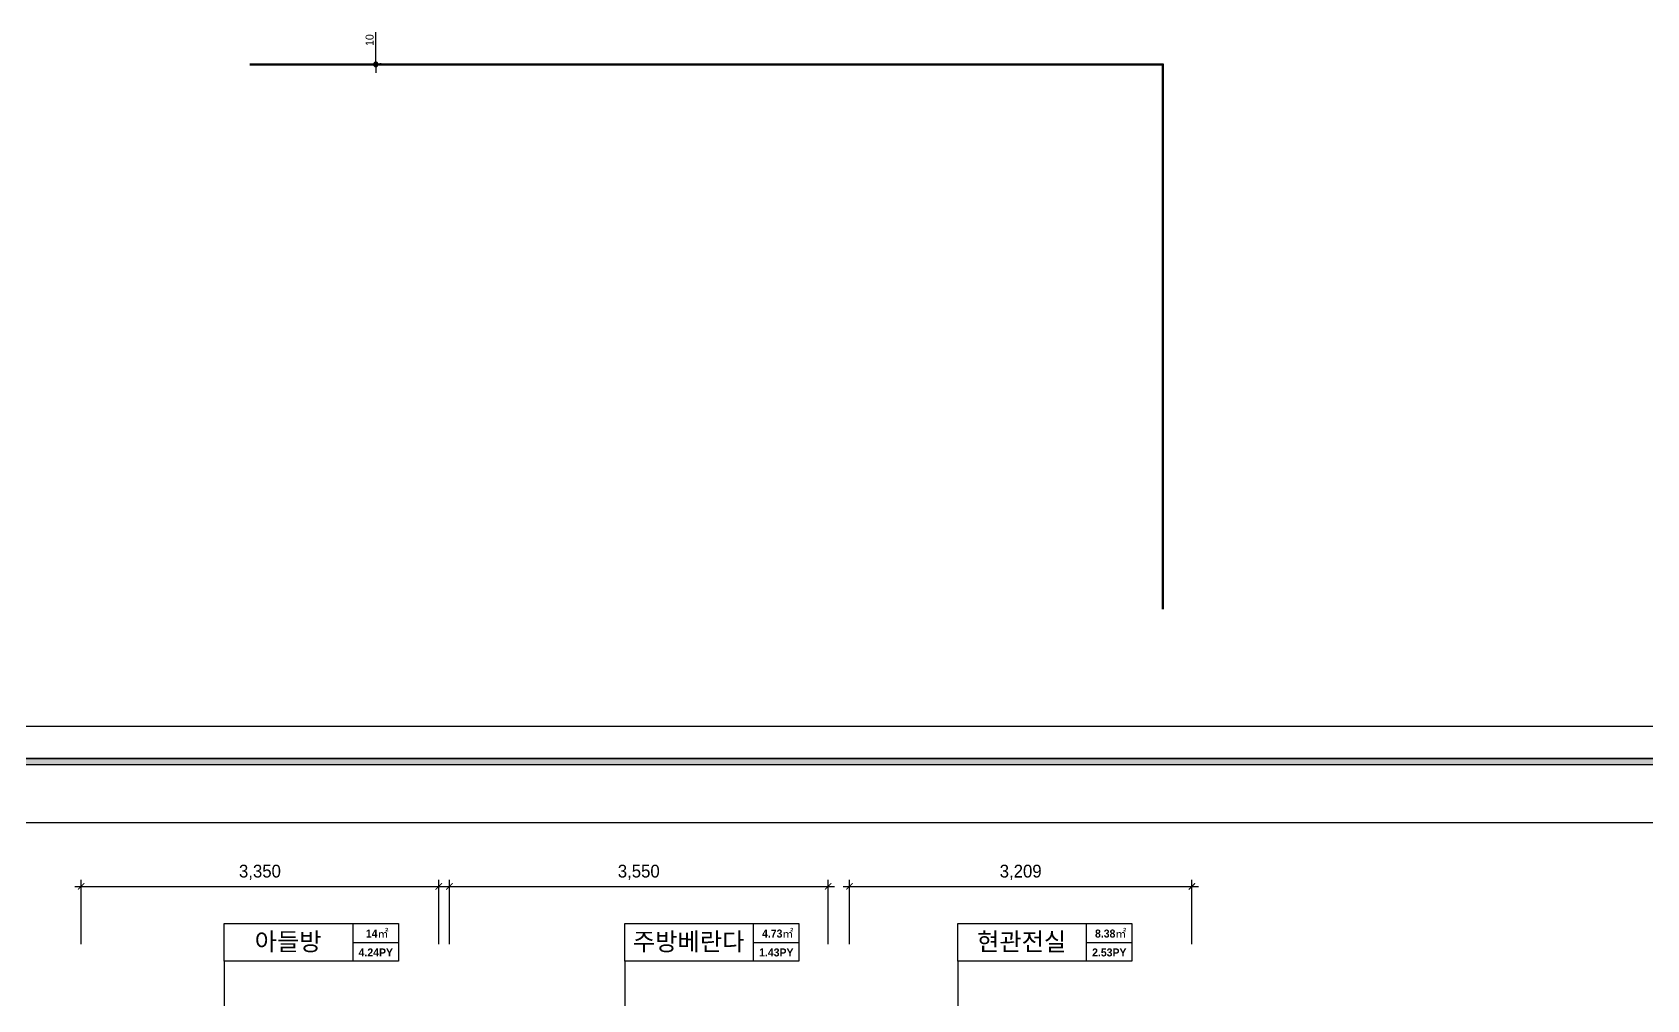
# Model space of a CAD drawing. Header units: inches. Extents: x -63256 to 33689, y -34490 to 100230.
# Drawn here: x -2271 to 12858, y 13837 to 22904 of the extents above; entities that cross this region are included whole.
import ezdxf
from ezdxf.enums import TextEntityAlignment as Align

# ---------------------------------------------------------------- set-up
doc = ezdxf.new("R2010")
doc.units = ezdxf.units.IN
doc.header["$LTSCALE"] = 100
doc.header["$MEASUREMENT"] = 0
for name, color, linetype in [('0-ELC TEXT', 7, 'Continuous'), ('03-TEXT', 3, 'Continuous'), ('07-DIM WAL', 5, 'Continuous'), ('FORM(YOURNAME)-1', 1, 'Continuous'), ('FORM(YOURNAME)-11', 1, 'Continuous'), ('RC-LIGHT', 7, 'Continuous')]:
    doc.layers.add(name, color=color, linetype=linetype)
doc.styles.add('HY 울릉도 L', font='')
doc.styles.add('YOURNAME', font='')
doc.styles.add('넥슨고딕', font='')
doc.styles.add('스타일1', font='')
doc.styles.add('코레일둥고', font='')
doc.styles.get('HY 울릉도 L').set_extended_font_data('HY울릉도L')
doc.styles.get('YOURNAME').set_extended_font_data('HYwulM')
doc.styles.get('넥슨고딕').set_extended_font_data('NEXON Lv1 Gothic Bold', bold=True)
doc.styles.get('스타일1').set_extended_font_data('HYwulM')
doc.styles.get('코레일둥고').set_extended_font_data('Korail Round Gothic Medium')
doc.dimstyles.new('30', dxfattribs={"dimscale": 30, "dimtxt": 2.5, "dimasz": 2.5, "dimexe": 1.25, "dimexo": 2, "dimtad": 1, "dimdec": 0, "dimtxsty": '스타일1', "dimblk": 'DOTSMALL', "dimcen": 2.5, "dimclrd": 1, "dimclre": 1, "dimclrt": 2, "dimadec": 0, "dimazin": 0, "dimtfac": 1, "dimtix": 1, "dimtmove": 0, "dimatfit": 3, "dimldrblk": 'DOTSMALL', "dimfxl": 1.25, "dimarcsym": 0})
doc.dimstyles.new('60', dxfattribs={"dimscale": 60, "dimtxt": 2, "dimasz": 1, "dimexe": 1, "dimexo": 1, "dimgap": 1, "dimtad": 1, "dimdec": 0, "dimrnd": 0.05, "dimdsep": 46, "dimlunit": 6, "dimtxsty": 'HY 울릉도 L', "dimblk": 'ARCHTICK', "dimcen": 2.5, "dimdle": 1, "dimclrd": 133, "dimclre": 133, "dimclrt": 30, "dimadec": 0, "dimazin": 0, "dimtfac": 1, "dimtdec": 0, "dimtix": 1, "dimtmove": 2, "dimatfit": 3, "dimldrblk": 'ARCHTICK', "dimfxl": 1, "dimlwd": -1, "dimlwe": -1, "dimarcsym": 0})

# ---------------------------------------------------------------- blocks, each defined once
blk = doc.blocks.new('FORM-ELEVATION')
at = {"layer": 'FORM(YOURNAME)-11'}
h = blk.add_hatch(color=256, dxfattribs=at)
h.dxf.hatch_style = 1
h.paths.add_polyline_path([(-10309, 35708), (71691, 35708), (71691, 35508), (-10309, 35508)])
h.paths.add_polyline_path([(-10309, -21492), (71691, -21492), (71691, -21692), (-10309, -21692)])
at = {"layer": 'Defpoints', "color": 158}
for points in [[(-10309, -21692), (71691, -21692), (71691, 35708), (-10309, 35708)], [(-8309, 33708), (61071, 33708), (61071, -19692), (-8309, -19692)]]:
    blk.add_lwpolyline(points, close=True, dxfattribs=at)
at = {"layer": 'FORM(YOURNAME)-11', "color": 250}
blk.add_lwpolyline([(-11309, -22692), (72691, -22692), (72691, 36708), (-11309, 36708)], close=True, dxfattribs=at)
at = {"layer": 'FORM(YOURNAME)-11'}
blk.add_lwpolyline([(-10309, 35708), (71691, 35708), (71691, 35508), (-10309, 35508)], close=True, dxfattribs=at)
at = {"layer": 'FORM(YOURNAME)-11', "color": 3, "style": 'YOURNAME'}
for tag, height, p in [('1', 451, (71041, -1219)), ('2', 451, (71041, -1863)), ('3', 451, (71041, -3150)), ('4', 451, (71041, -5081)), ('5', 515, (71041, -7398)), ('6', 515, (71041, -9650)), ('7', 515, (71041, -11903)), ('8', 515, (71041, -14155)), ('9', 515, (71041, -16408)), ('10', 515, (66791, -18596)), ('11', 515, (71041, -18660)), ('12', 515, (66791, -20848)), ('13', 515, (71041, -20848))]:
    blk.add_attdef(tag, text='', height=height, dxfattribs=at).set_placement(p, align=Align.MIDDLE_RIGHT)
blk = doc.blocks.new('_ArchTick')
at = {"color": 0, "linetype": 'ByBlock', "const_width": 0.15}
blk.add_lwpolyline([(-0.5, -0.5), (0.5, 0.5)], dxfattribs=at)
blk = doc.blocks.new('*D116')
at = {"layer": '07-DIM WAL', "color": 133, "transparency": 16777216}
for p, q in [((-1873, 14899), (1597, 14899)), ((-1813, 14359), (-1813, 14959)), ((1537, 14359), (1537, 14959))]:
    blk.add_line(p, q, dxfattribs=at)
at = {"layer": 'Defpoints', "color": 0, "transparency": 16777216}
for p in [(1537, 14899), (-1813, 14299), (1537, 14299)]:
    blk.add_point(p, dxfattribs=at)
at = {"layer": '07-DIM WAL', "color": 133, "transparency": 16777216, "xscale": 60, "yscale": 60, "zscale": 60, "rotation": 180}
blk.add_blockref('_ArchTick', (-1813, 14899), dxfattribs=at)
at = {"layer": '07-DIM WAL', "color": 133, "transparency": 16777216, "xscale": 60, "yscale": 60, "zscale": 60}
blk.add_blockref('_ArchTick', (1537, 14899), dxfattribs=at)
at = {"layer": '07-DIM WAL', "color": 30, "transparency": 16777216, "insert": (-138, 15031), "char_height": 120, "attachment_point": 5, "style": 'HY 울릉도 L'}
blk.add_mtext('3,350', dxfattribs=at)
blk = doc.blocks.new('*D117')
at = {"layer": '07-DIM WAL', "color": 133, "transparency": 16777216}
for p, q in [((1577, 14899), (5247, 14899)), ((1637, 14359), (1637, 14959)), ((5187, 14359), (5187, 14959))]:
    blk.add_line(p, q, dxfattribs=at)
at = {"layer": 'Defpoints', "color": 0, "transparency": 16777216}
for p in [(5187, 14899), (1637, 14299), (5187, 14299)]:
    blk.add_point(p, dxfattribs=at)
at = {"layer": '07-DIM WAL', "color": 133, "transparency": 16777216, "xscale": 60, "yscale": 60, "zscale": 60, "rotation": 180}
blk.add_blockref('_ArchTick', (1637, 14899), dxfattribs=at)
at = {"layer": '07-DIM WAL', "color": 133, "transparency": 16777216, "xscale": 60, "yscale": 60, "zscale": 60}
blk.add_blockref('_ArchTick', (5187, 14899), dxfattribs=at)
at = {"layer": '07-DIM WAL', "color": 30, "transparency": 16777216, "insert": (3412, 15031), "char_height": 120, "attachment_point": 5, "style": 'HY 울릉도 L'}
blk.add_mtext('3,550', dxfattribs=at)
blk = doc.blocks.new('*D118')
at = {"layer": '07-DIM WAL', "color": 133, "transparency": 16777216}
for p, q in [((5327, 14899), (8656, 14899)), ((5387, 14359), (5387, 14959)), ((8596, 14359), (8596, 14959))]:
    blk.add_line(p, q, dxfattribs=at)
at = {"layer": 'Defpoints', "color": 0, "transparency": 16777216}
for p in [(8596, 14899), (5387, 14299), (8596, 14299)]:
    blk.add_point(p, dxfattribs=at)
at = {"layer": '07-DIM WAL', "color": 133, "transparency": 16777216, "xscale": 60, "yscale": 60, "zscale": 60, "rotation": 180}
blk.add_blockref('_ArchTick', (5387, 14899), dxfattribs=at)
at = {"layer": '07-DIM WAL', "color": 133, "transparency": 16777216, "xscale": 60, "yscale": 60, "zscale": 60}
blk.add_blockref('_ArchTick', (8596, 14899), dxfattribs=at)
at = {"layer": '07-DIM WAL', "color": 30, "transparency": 16777216, "insert": (6991, 15031), "char_height": 120, "attachment_point": 5, "style": 'HY 울릉도 L'}
blk.add_mtext('3,209', dxfattribs=at)
blk = doc.blocks.new('_DOTSMALL')
at = {"color": 0, "linetype": 'ByBlock', "const_width": 0.5}
blk.add_lwpolyline([(-0.0625, 0, 1), (0.0625, 0, 1)], format="xyb", close=True, dxfattribs=at)
blk = doc.blocks.new('*D229')
at = {"layer": '07-DIM WAL', "color": 1, "lineweight": -2, "transparency": 16777216}
for p, q in [((948, 22608), (948, 22904)), ((948, 22598), (948, 22608)), ((948, 22598), (948, 22523)), ((998, 22608), (986, 22608)), ((998, 22598), (986, 22598))]:
    blk.add_line(p, q, dxfattribs=at)
at = {"layer": 'Defpoints', "color": 0, "transparency": 16777216}
for p in [(938, 22608), (938, 22598), (948, 22608)]:
    blk.add_point(p, dxfattribs=at)
at = {"layer": '07-DIM WAL', "color": 1, "lineweight": -2, "transparency": 16777216, "xscale": 75, "yscale": 75, "zscale": 75}
for p, rotation in [((948, 22608), 270), ((948, 22598), 90)]:
    blk.add_blockref('_DOTSMALL', p, dxfattribs=dict(at, rotation=rotation))
at = {"layer": '07-DIM WAL', "color": 2, "transparency": 16777216, "insert": (890, 22831), "char_height": 75, "attachment_point": 5, "rotation": 90, "style": '스타일1'}
blk.add_mtext('10', dxfattribs=at)

msp = doc.modelspace()

# ---------------------------------------------------------------- linework, layer by layer
at = {"layer": '0-ELC TEXT'}
for p, q in [((734.9, 14197.5), (734.9, 14551.2)), ((4488.2, 14197.5), (4488.2, 14551.2)), ((7608.6, 14197.5), (7608.6, 14551.2)), ((734.9, 14374.3), (1159.6, 14374.3)), ((4488.2, 14374.3), (4912.9, 14374.3)), ((7608.6, 14374.3), (8033.3, 14374.3)), ((-472.3, 14197.5), (-472.3, 12688.4)), ((3281, 14197.5), (3281, 12688.4)), ((6401.4, 14197.5), (6401.4, 11487.9))]:
    msp.add_line(p, q, dxfattribs=at)
for points in [[(-472.3, 14551.2), (1159.6, 14551.2), (1159.6, 14197.5), (-472.3, 14197.5)], [(3281, 14551.2), (4912.9, 14551.2), (4912.9, 14197.5), (3281, 14197.5)], [(6401.4, 14551.2), (8033.3, 14551.2), (8033.3, 14197.5), (6401.4, 14197.5)]]:
    msp.add_lwpolyline(points, close=True, dxfattribs=at)
at = {"layer": 'RC-LIGHT'}
for points in [[(-231.5, 22608.4), (8327.5, 22608.4), (8327.5, 17498.4)], [(-231.5, 22598.4), (8317.5, 22598.4), (8317.5, 17498.4)]]:
    msp.add_lwpolyline(points, dxfattribs=at)

# ---------------------------------------------------------------- block references
at = {"layer": 'FORM(YOURNAME)-1', "xscale": 0.3, "yscale": 0.3, "zscale": 0.3}
msp.add_blockref('FORM-ELEVATION', (-3827.6, 5386.1), dxfattribs=at)

# ---------------------------------------------------------------- texts
at = {"layer": '03-TEXT'}
for s, height, style, p in [('아들방', 166.67, '코레일둥고', (126.3, 14297.8)), ('14㎡', 75, '넥슨고딕', (960.5, 14419.4)), ('주방베란다', 166.67, '코레일둥고', (3879.7, 14297.8)), ('4.73㎡', 75, '넥슨고딕', (4713.9, 14419.4)), ('현관전실', 166.67, '코레일둥고', (7000, 14297.8)), ('8.38㎡', 75, '넥슨고딕', (7834.3, 14419.4)), ('4.24PY', 75, '넥슨고딕', (947.7, 14242.6)), ('1.43PY', 75, '넥슨고딕', (4701.1, 14242.6)), ('2.53PY', 75, '넥슨고딕', (7821.4, 14242.6))]:
    msp.add_text(s, height=height, dxfattribs=dict(at, style=style)).set_placement(p, align=Align.CENTER)

# ---------------------------------------------------------------- dimensions: what is measured, and where the dimension line sits
at = {"layer": '07-DIM WAL'}
dim = msp.add_linear_dim(base=(948.1, 22608.4), p1=(938.3, 22598.4), p2=(938.3, 22608.4), angle=90, dimstyle='30', dxfattribs=at)
dim.commit()
dim.dimension.update_dxf_attribs({"geometry": '*D229', "text_midpoint": (948.1, 22831.1), "dimtype": 160})
for base, p1, p2, picture, middle in [((1536.8, 14898.6), (-1813.2, 14298.6), (1536.8, 14298.6), '*D116', (-138.2, 15030.6)), ((5186.8, 14898.6), (1636.8, 14298.6), (5186.8, 14298.6), '*D117', (3411.8, 15030.6)), ((8595.8, 14898.6), (5386.8, 14298.6), (8595.8, 14298.6), '*D118', (6991.3, 15030.6))]:
    dim = msp.add_linear_dim(base=base, p1=p1, p2=p2, dimstyle='60', dxfattribs=at)
    dim.commit()
    dim.dimension.update_dxf_attribs({"geometry": picture, "text_midpoint": middle})

doc.saveas('drawing.dxf')
